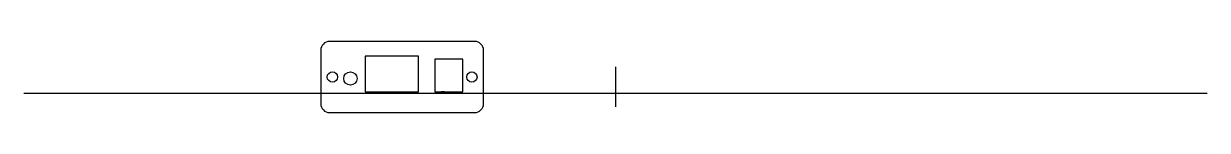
# Model space of a CAD drawing. Header units: inches. Extents: x -100 to 300, y 0 to 24.
import ezdxf

# ---------------------------------------------------------------- set-up
doc = ezdxf.new("R2010")
doc.units = ezdxf.units.IN
doc.header["$MEASUREMENT"] = 0
doc.layers.add('Hilfslinien', color=7, linetype='Continuous')
doc.layers.add('Layer1', color=7, linetype='Continuous')

msp = doc.modelspace()

# ---------------------------------------------------------------- linework, layer by layer
at = {"layer": 'Hilfslinien', "color": 6}
msp.add_line((-100.35, 6.56), (299.5, 6.56), dxfattribs=at)
at = {"layer": 'Layer1', "color": 18}
for p, q in [((52, 24), (3, 24)), ((0, 21), (0, 3)), ((55, 3), (55, 21)), ((41.76, 7), (40.73, 7)), ((40.73, 7), (40.73, 7)), ((40.73, 7), (41.76, 7)), ((41.76, 7), (41.76, 7)), ((3, 0), (52, 0))]:
    msp.add_line(p, q, dxfattribs=at)
at = {"layer": 'Layer1', "color": 150}
msp.add_line((99.69, 1.95), (99.69, 15.45), dxfattribs=at)
at = {"layer": 'Layer1', "color": 18}
for points in [[(15, 7, 0), (33, 7, 0), (33, 19, 0), (15, 19, 0), (15, 7, 0)], [(38.5, 7, 0), (48, 7, 0), (48, 18, 0), (38.5, 18, 0), (38.5, 7, 0)]]:
    msp.add_polyline3d(points, dxfattribs=at)
for centre, radius in [((3.95, 12), 1.75), ((10, 11.5), 2.25), ((51.05, 12), 1.75)]:
    msp.add_circle(centre, radius, dxfattribs=at)
for centre, start, end in [((3, 21), 90, 180), ((52, 21), 0, 90), ((3, 3), 180, 270), ((52, 3), 270, 0)]:
    msp.add_arc(centre, 3, start, end, dxfattribs=at)

doc.saveas('drawing.dxf')
